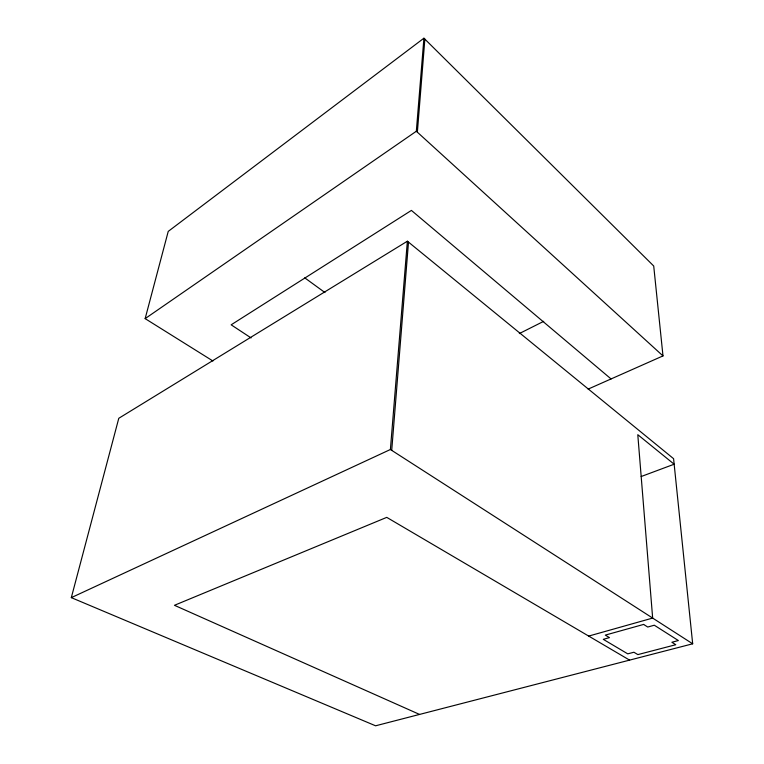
<?xml version="1.0" encoding="UTF-8"?>
<svg xmlns="http://www.w3.org/2000/svg" width="764" height="764" viewBox="0 0 764 764"><rect width="100%" height="100%" fill="white"/><g stroke="black" fill="none" stroke-linecap="round" stroke-linejoin="round"><path stroke-width="1.15" d="M71.319 597.639L390.394 449.509L407.374 241.204L673.59 458.686L692.681 643.804L375.592 725.8L71.319 597.639L118.783 418.29L407.374 241.204M212.917 360.99L145.15 318.626L416.332 131.246L423.924 38.2L653.717 266.006L662.99 355.909L588.146 389.105M391.712 450.359L408.501 242.121M417.364 132.182L424.86 39.126M145.15 318.626L168.233 231.397L423.924 38.2M519.31 333.582L543.71 321.319M641.158 476.535L674.154 464.216L637.787 434.687L652.657 618.076L588.691 636.078M419.57 714.426L174.45 605.298L386.756 517.371L629.584 660.115M390.394 449.509L692.681 643.804M251.069 337.927L231.158 324.815L411.414 210.415L611.057 378.944M304.74 277.838L324.967 292.564M416.332 131.246L662.99 355.909M643.603 624.427L605.289 635.113L609.471 637.615L603.274 639.334L627.76 653.85L633.91 652.236L637.873 654.605L675.777 644.721L671.871 642.257L678.375 640.547L654.309 625.219L647.738 627.034L643.603 624.427"/></g></svg>
